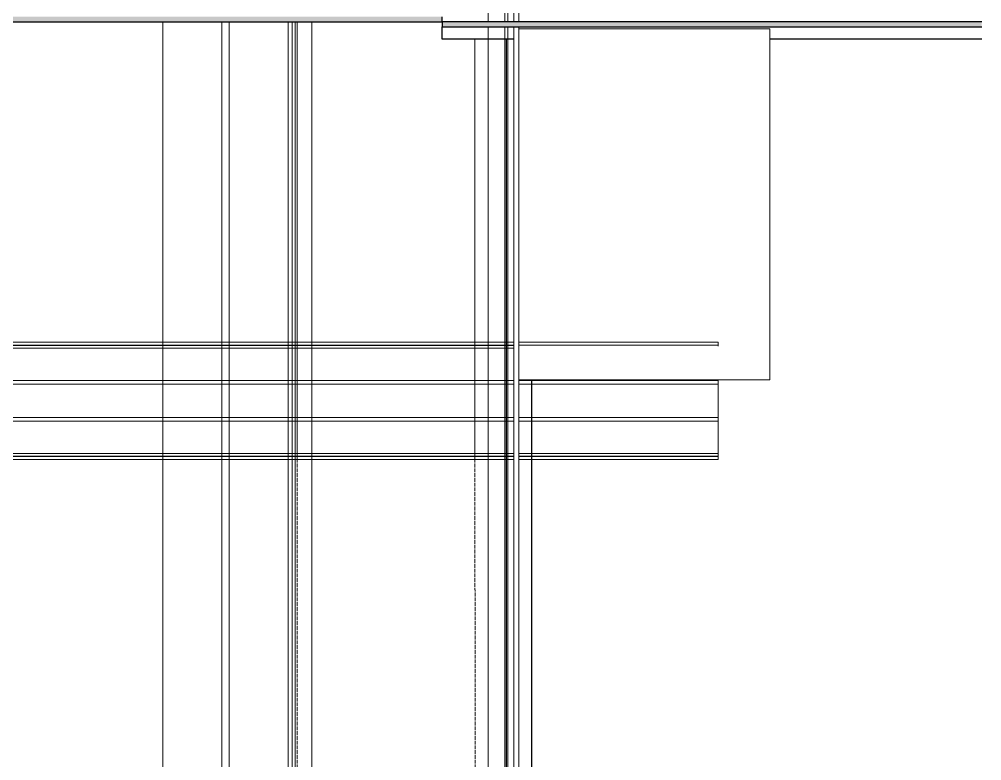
# Model space of a CAD drawing. Header units: centimetres. Extents: x -1906 to 5208, y -261 to 2955.
# Drawn here: x -161.1 to -65.2, y 2093.8 to 2167.7 of the extents above; entities that cross this region are included whole.
import ezdxf

# ---------------------------------------------------------------- set-up
doc = ezdxf.new("R2010")
doc.units = ezdxf.units.CM
doc.linetypes.add('_Overhead', pattern=[0.47625, 0.3175, -0.15875])
doc.linetypes.add('_Overhead_2_', pattern=[0.47625, 0.3175, -0.15875])
for name, color, linetype, lineweight in [('A-FLOR', 7, 'Continuous', 18), ('A-GENM', 7, 'Continuous', 18), ('A-WALL', 7, 'Continuous', 18), ('A-WALL-PATT', 7, 'Continuous', 50), ('S-BEAM', 7, 'Continuous', 18)]:
    doc.layers.add(name, color=color, linetype=linetype, lineweight=lineweight)

# ---------------------------------------------------------------- blocks, each defined once
blk = doc.blocks.new('Costanera Perfil Z - Parametrizado - h_22cm-V8-N01 - Planta trazado tuberias refrig exist_ - detalle 1')
at = {"layer": 'S-BEAM', "color": 254, "true_color": 0xcccccc}
for p, q in [((-5.84, -2767.547), (-5.84, -4403.333)), ((-5.545, -2767.547), (-5.545, -4403.333)), ((-5.502, -4403.333), (-5.502, -2767.547)), ((-5.258, -2767.547), (-5.258, -4403.333)), ((1.666, -2767.547), (1.666, -4403.333)), ((2.014, -2767.547), (2.014, -4403.333)), ((5.545, -2767.547), (5.545, -4403.333)), ((5.84, -2767.547), (5.84, -4403.333)), ((-2.014, -3580.449), (-2.014, -4368.346)), ((-1.666, -3580.449), (-1.666, -4368.346)), ((5.258, -3580.449), (5.258, -4368.346)), ((5.502, -3580.449), (5.502, -4368.346)), ((-2.014, -4368.346), (-2.014, -4380.846)), ((-1.666, -4368.346), (-1.666, -4380.846)), ((5.258, -4368.346), (5.258, -4380.846)), ((5.502, -4368.346), (5.502, -4380.846)), ((-2.014, -4380.846), (-2.014, -4403.333)), ((-1.666, -4380.846), (-1.666, -4403.333)), ((5.258, -4380.846), (5.258, -4403.333)), ((5.502, -4380.846), (5.502, -4403.333)), ((-5.84, -4403.833), (-5.84, -4423.69)), ((-5.545, -4403.833), (-5.545, -4423.69)), ((-5.502, -4423.69), (-5.502, -4403.833)), ((-5.258, -4403.833), (-5.258, -4423.69)), ((-2.014, -4403.833), (-2.014, -4423.69)), ((-1.666, -4403.833), (-1.666, -4423.69)), ((1.666, -4403.833), (1.666, -4423.69)), ((2.014, -4403.833), (2.014, -4423.69)), ((5.545, -4403.833), (5.545, -4423.69)), ((5.84, -4403.833), (5.84, -4423.69)), ((-5.502, -4423.69), (-5.84, -4423.69)), ((-5.84, -4423.69), (-5.545, -4423.69)), ((-5.502, -4423.69), (-5.258, -4423.69)), ((2.014, -4423.69), (-5.502, -4423.69)), ((-5.258, -4423.69), (1.666, -4423.69)), ((1.666, -4423.69), (-2.014, -4423.69)), ((-2.014, -4423.69), (-1.666, -4423.69)), ((-1.666, -4423.69), (1.666, -4423.69)), ((1.666, -4423.69), (-1.666, -4423.69)), ((-1.666, -4423.69), (1.666, -4423.69)), ((1.666, -4423.69), (2.014, -4423.69)), ((2.014, -4423.69), (1.666, -4423.69)), ((1.666, -4423.69), (2.014, -4423.69)), ((2.014, -4423.69), (2.083, -4423.69)), ((2.083, -4423.69), (2.014, -4423.69)), ((5.545, -4423.69), (5.433, -4423.69)), ((5.84, -4423.69), (5.545, -4423.69)), ((5.738, -4423.69), (5.84, -4423.69))]:
    blk.add_line(p, q, dxfattribs=at)
blk = doc.blocks.new('Costanera Perfil Z - Parametrizado - h_22cm-1724570-N01 - Planta trazado tuberias refrig exist_ - detalle 1')
at = {"layer": 'S-BEAM', "color": 254, "true_color": 0xcccccc}
for p, q in [((8.796, 946.822), (8.796, 935.834)), ((8.796, 946.822), (8.796, 935.834)), ((10.446, 946.822), (10.446, 935.834)), ((10.446, 946.822), (10.446, 935.834)), ((10.746, 935.834), (10.746, 946.822)), ((10.746, 946.822), (10.746, 935.834)), ((-10.746, 935.834), (-10.746, 903.883)), ((-10.746, 935.834), (-10.746, 903.883)), ((-10.446, 935.834), (-10.446, 903.883)), ((-10.446, 935.834), (-10.446, 903.883)), ((-8.796, 935.834), (-8.796, 903.883)), ((-8.796, 935.834), (-8.796, 903.883)), ((8.796, 935.334), (8.796, 903.883)), ((8.796, 935.334), (8.796, 903.883)), ((10.446, 935.334), (10.446, 903.883)), ((10.446, 935.334), (10.446, 903.883)), ((10.746, 903.883), (10.746, 935.334)), ((10.746, 935.334), (10.746, 903.883)), ((-10.746, 903.883), (-10.746, 900.056)), ((-10.746, 903.883), (-10.746, 900.056)), ((-10.446, 903.883), (-10.446, 900.056)), ((-10.446, 903.883), (-10.446, 900.056)), ((-8.796, 903.883), (-8.796, 900.056)), ((-8.796, 903.883), (-8.796, 900.056)), ((8.796, 903.883), (8.796, 900.056)), ((8.796, 903.883), (8.796, 900.056)), ((10.446, 903.883), (10.446, 900.056)), ((10.446, 903.883), (10.446, 900.056)), ((10.746, 900.056), (10.746, 903.883)), ((10.746, 903.883), (10.746, 900.056)), ((-10.746, 900.056), (-10.746, 899.709)), ((-10.746, 900.056), (-10.746, 899.709)), ((-10.746, 899.709), (-10.746, 896.376)), ((-10.746, 899.709), (-10.746, 896.376)), ((-10.446, 900.056), (-10.446, 899.709)), ((-10.446, 900.056), (-10.446, 899.709)), ((-10.446, 899.709), (-10.446, 896.376)), ((-10.446, 899.709), (-10.446, 896.376)), ((-8.796, 900.056), (-8.796, 899.709)), ((-8.796, 900.056), (-8.796, 899.709)), ((-8.796, 899.709), (-8.796, 896.376)), ((-8.796, 899.709), (-8.796, 896.376)), ((8.796, 900.056), (8.796, 899.709)), ((8.796, 900.056), (8.796, 899.709)), ((8.796, 899.709), (8.796, 896.376)), ((8.796, 899.709), (8.796, 896.376)), ((10.446, 900.056), (10.446, 899.709)), ((10.446, 900.056), (10.446, 899.709)), ((10.446, 899.709), (10.446, 896.376)), ((10.446, 899.709), (10.446, 896.376)), ((10.746, 899.709), (10.746, 900.056)), ((10.746, 900.056), (10.746, 899.709)), ((10.746, 896.376), (10.746, 899.709)), ((10.746, 899.709), (10.746, 896.376)), ((-10.746, 896.376), (-10.746, 896.029)), ((-10.746, 896.376), (-10.746, 896.029)), ((-10.746, 896.029), (-10.746, 892.202)), ((-10.746, 896.029), (-10.746, 892.202)), ((-10.446, 896.376), (-10.446, 896.029)), ((-10.446, 896.376), (-10.446, 896.029)), ((-10.446, 896.029), (-10.446, 892.202)), ((-10.446, 896.029), (-10.446, 892.202)), ((-8.796, 896.376), (-8.796, 896.029)), ((-8.796, 896.376), (-8.796, 896.029)), ((-8.796, 896.029), (-8.796, 892.202)), ((-8.796, 896.029), (-8.796, 892.202)), ((8.796, 896.376), (8.796, 896.029)), ((8.796, 896.376), (8.796, 896.029)), ((8.796, 896.029), (8.796, 892.202)), ((8.796, 896.029), (8.796, 892.202)), ((10.446, 896.376), (10.446, 896.029)), ((10.446, 896.376), (10.446, 896.029)), ((10.446, 896.029), (10.446, 892.202)), ((10.446, 896.029), (10.446, 892.202)), ((10.746, 896.029), (10.746, 896.376)), ((10.746, 896.376), (10.746, 896.029)), ((10.746, 892.202), (10.746, 896.029)), ((10.746, 896.029), (10.746, 892.202)), ((-10.746, 892.202), (-10.746, 798.598)), ((-10.746, 892.202), (-10.746, 798.598)), ((-10.446, 892.202), (-10.446, 798.598)), ((-10.446, 892.202), (-10.446, 798.598)), ((-8.796, 892.202), (-8.796, 798.598)), ((-8.796, 892.202), (-8.796, 798.598)), ((8.796, 892.202), (8.796, 798.598)), ((8.796, 892.202), (8.796, 798.598)), ((10.446, 892.202), (10.446, 798.598)), ((10.446, 892.202), (10.446, 798.598)), ((10.746, 798.598), (10.746, 892.202)), ((10.746, 892.202), (10.746, 798.598))]:
    blk.add_line(p, q, dxfattribs=at)
blk = doc.blocks.new('Costanera Perfil Z - Parametrizado - h_22cm-V9-N01 - Planta trazado tuberias refrig exist_ - detalle 1')
at = {"layer": 'S-BEAM', "color": 254, "true_color": 0xcccccc}
for p, q in [((8.796, 944.822), (8.796, 935.834)), ((8.796, 944.822), (8.796, 935.834)), ((10.446, 944.822), (10.446, 935.834)), ((10.446, 944.822), (10.446, 935.834)), ((10.746, 935.834), (10.746, 944.822)), ((10.746, 944.822), (10.746, 935.834)), ((-10.746, 935.834), (-10.746, 903.883)), ((-10.746, 935.834), (-10.746, 903.883)), ((-10.446, 935.834), (-10.446, 903.883)), ((-10.446, 935.834), (-10.446, 903.883)), ((-8.796, 935.834), (-8.796, 903.883)), ((-8.796, 935.834), (-8.796, 903.883)), ((8.796, 935.334), (8.796, 903.883)), ((8.796, 935.334), (8.796, 903.883)), ((10.446, 935.334), (10.446, 903.883)), ((10.446, 935.334), (10.446, 903.883)), ((10.746, 903.883), (10.746, 935.334)), ((10.746, 935.334), (10.746, 903.883)), ((-10.746, 903.883), (-10.746, 900.056)), ((-10.746, 903.883), (-10.746, 900.056)), ((-10.446, 903.883), (-10.446, 900.056)), ((-10.446, 903.883), (-10.446, 900.056)), ((-8.796, 903.883), (-8.796, 900.056)), ((-8.796, 903.883), (-8.796, 900.056)), ((8.796, 903.883), (8.796, 900.056)), ((8.796, 903.883), (8.796, 900.056)), ((10.446, 903.883), (10.446, 900.056)), ((10.446, 903.883), (10.446, 900.056)), ((10.746, 900.056), (10.746, 903.883)), ((10.746, 903.883), (10.746, 900.056)), ((-10.746, 900.056), (-10.746, 899.709)), ((-10.746, 900.056), (-10.746, 899.709)), ((-10.746, 899.709), (-10.746, 896.376)), ((-10.746, 899.709), (-10.746, 896.376)), ((-10.446, 900.056), (-10.446, 899.709)), ((-10.446, 900.056), (-10.446, 899.709)), ((-10.446, 899.709), (-10.446, 896.376)), ((-10.446, 899.709), (-10.446, 896.376)), ((-8.796, 900.056), (-8.796, 899.709)), ((-8.796, 900.056), (-8.796, 899.709)), ((-8.796, 899.709), (-8.796, 896.376)), ((-8.796, 899.709), (-8.796, 896.376)), ((8.796, 900.056), (8.796, 899.709)), ((8.796, 900.056), (8.796, 899.709)), ((8.796, 899.709), (8.796, 896.376)), ((8.796, 899.709), (8.796, 896.376)), ((10.446, 900.056), (10.446, 899.709)), ((10.446, 900.056), (10.446, 899.709)), ((10.446, 899.709), (10.446, 896.376)), ((10.446, 899.709), (10.446, 896.376)), ((10.746, 899.709), (10.746, 900.056)), ((10.746, 900.056), (10.746, 899.709)), ((10.746, 896.376), (10.746, 899.709)), ((10.746, 899.709), (10.746, 896.376)), ((-10.746, 896.376), (-10.746, 896.029)), ((-10.746, 896.376), (-10.746, 896.029)), ((-10.746, 896.029), (-10.746, 892.202)), ((-10.746, 896.029), (-10.746, 892.202)), ((-10.446, 896.376), (-10.446, 896.029)), ((-10.446, 896.376), (-10.446, 896.029)), ((-10.446, 896.029), (-10.446, 892.202)), ((-10.446, 896.029), (-10.446, 892.202)), ((-8.796, 896.376), (-8.796, 896.029)), ((-8.796, 896.376), (-8.796, 896.029)), ((-8.796, 896.029), (-8.796, 892.202)), ((-8.796, 896.029), (-8.796, 892.202)), ((8.796, 896.376), (8.796, 896.029)), ((8.796, 896.376), (8.796, 896.029)), ((8.796, 896.029), (8.796, 892.202)), ((8.796, 896.029), (8.796, 892.202)), ((10.446, 896.376), (10.446, 896.029)), ((10.446, 896.376), (10.446, 896.029)), ((10.446, 896.029), (10.446, 892.202)), ((10.446, 896.029), (10.446, 892.202)), ((10.746, 896.029), (10.746, 896.376)), ((10.746, 896.376), (10.746, 896.029)), ((10.746, 892.202), (10.746, 896.029)), ((10.746, 896.029), (10.746, 892.202)), ((-10.746, 892.202), (-10.746, 798.598)), ((-10.746, 892.202), (-10.746, 798.598)), ((-10.446, 892.202), (-10.446, 798.598)), ((-10.446, 892.202), (-10.446, 798.598)), ((-8.796, 892.202), (-8.796, 798.598)), ((-8.796, 892.202), (-8.796, 798.598)), ((8.796, 892.202), (8.796, 798.598)), ((8.796, 892.202), (8.796, 798.598)), ((10.446, 892.202), (10.446, 798.598)), ((10.446, 892.202), (10.446, 798.598)), ((10.746, 798.598), (10.746, 892.202)), ((10.746, 892.202), (10.746, 798.598))]:
    blk.add_line(p, q, dxfattribs=at)
blk = doc.blocks.new('Costanera Perfil Z - Parametrizado - h_22cm-V10-N01 - Planta trazado tuberias refrig exist_ - detalle 1')
at = {"layer": 'S-BEAM', "color": 254, "true_color": 0xcccccc}
for p, q in [((8.796, 943.322), (8.796, 935.834)), ((8.796, 943.322), (8.796, 935.834)), ((10.446, 943.322), (10.446, 935.834)), ((10.446, 943.322), (10.446, 935.834)), ((10.746, 935.834), (10.746, 943.322)), ((10.746, 943.322), (10.746, 935.834)), ((-10.746, 935.834), (-10.746, 903.883)), ((-10.746, 935.834), (-10.746, 903.883)), ((-10.446, 935.834), (-10.446, 903.883)), ((-10.446, 935.834), (-10.446, 903.883)), ((-8.796, 935.834), (-8.796, 903.883)), ((-8.796, 935.834), (-8.796, 903.883)), ((8.796, 935.334), (8.796, 903.883)), ((8.796, 935.334), (8.796, 903.883)), ((10.446, 935.334), (10.446, 903.883)), ((10.446, 935.334), (10.446, 903.883)), ((10.746, 903.883), (10.746, 935.334)), ((10.746, 935.334), (10.746, 903.883)), ((-10.746, 903.883), (-10.746, 900.056)), ((-10.746, 903.883), (-10.746, 900.056)), ((-10.446, 903.883), (-10.446, 900.056)), ((-10.446, 903.883), (-10.446, 900.056)), ((-8.796, 903.883), (-8.796, 900.056)), ((-8.796, 903.883), (-8.796, 900.056)), ((8.796, 903.883), (8.796, 900.056)), ((8.796, 903.883), (8.796, 900.056)), ((10.446, 903.883), (10.446, 900.056)), ((10.446, 903.883), (10.446, 900.056)), ((10.746, 900.056), (10.746, 903.883)), ((10.746, 903.883), (10.746, 900.056)), ((-10.746, 900.056), (-10.746, 899.709)), ((-10.746, 900.056), (-10.746, 899.709)), ((-10.746, 899.709), (-10.746, 896.376)), ((-10.746, 899.709), (-10.746, 896.376)), ((-10.446, 900.056), (-10.446, 899.709)), ((-10.446, 900.056), (-10.446, 899.709)), ((-10.446, 899.709), (-10.446, 896.376)), ((-10.446, 899.709), (-10.446, 896.376)), ((-8.796, 900.056), (-8.796, 899.709)), ((-8.796, 900.056), (-8.796, 899.709)), ((-8.796, 899.709), (-8.796, 896.376)), ((-8.796, 899.709), (-8.796, 896.376)), ((8.796, 900.056), (8.796, 899.709)), ((8.796, 900.056), (8.796, 899.709)), ((8.796, 899.709), (8.796, 896.376)), ((8.796, 899.709), (8.796, 896.376)), ((10.446, 900.056), (10.446, 899.709)), ((10.446, 900.056), (10.446, 899.709)), ((10.446, 899.709), (10.446, 896.376)), ((10.446, 899.709), (10.446, 896.376)), ((10.746, 899.709), (10.746, 900.056)), ((10.746, 900.056), (10.746, 899.709)), ((10.746, 896.376), (10.746, 899.709)), ((10.746, 899.709), (10.746, 896.376)), ((-10.746, 896.376), (-10.746, 896.029)), ((-10.746, 896.376), (-10.746, 896.029)), ((-10.746, 896.029), (-10.746, 892.202)), ((-10.746, 896.029), (-10.746, 892.202)), ((-10.446, 896.376), (-10.446, 896.029)), ((-10.446, 896.376), (-10.446, 896.029)), ((-10.446, 896.029), (-10.446, 892.202)), ((-10.446, 896.029), (-10.446, 892.202)), ((-8.796, 896.376), (-8.796, 896.029)), ((-8.796, 896.376), (-8.796, 896.029)), ((-8.796, 896.029), (-8.796, 892.202)), ((-8.796, 896.029), (-8.796, 892.202)), ((8.796, 896.376), (8.796, 896.029)), ((8.796, 896.376), (8.796, 896.029)), ((8.796, 896.029), (8.796, 892.202)), ((8.796, 896.029), (8.796, 892.202)), ((10.446, 896.376), (10.446, 896.029)), ((10.446, 896.376), (10.446, 896.029)), ((10.446, 896.029), (10.446, 892.202)), ((10.446, 896.029), (10.446, 892.202)), ((10.746, 896.029), (10.746, 896.376)), ((10.746, 896.376), (10.746, 896.029)), ((10.746, 892.202), (10.746, 896.029)), ((10.746, 896.029), (10.746, 892.202)), ((-10.746, 892.202), (-10.746, 798.598)), ((-10.746, 892.202), (-10.746, 798.598)), ((-10.446, 892.202), (-10.446, 798.598)), ((-10.446, 892.202), (-10.446, 798.598)), ((-8.796, 892.202), (-8.796, 798.598)), ((-8.796, 892.202), (-8.796, 798.598)), ((8.796, 892.202), (8.796, 798.598)), ((8.796, 892.202), (8.796, 798.598)), ((10.446, 892.202), (10.446, 798.598)), ((10.446, 892.202), (10.446, 798.598)), ((10.746, 798.598), (10.746, 892.202)), ((10.746, 892.202), (10.746, 798.598))]:
    blk.add_line(p, q, dxfattribs=at)
blk = doc.blocks.new('Costanera Perfil Z - Parametrizado - h_22cm-V11-N01 - Planta trazado tuberias refrig exist_ - detalle 1')
at = {"layer": 'S-BEAM', "color": 254, "true_color": 0xcccccc}
for p, q in [((-10.746, 935.834), (-10.746, 903.883)), ((-10.746, 935.834), (-10.746, 903.883)), ((-10.446, 935.834), (-10.446, 903.883)), ((-10.446, 935.834), (-10.446, 903.883)), ((-8.796, 935.834), (-8.796, 903.883)), ((-8.796, 935.834), (-8.796, 903.883)), ((8.796, 934.084), (8.796, 903.883)), ((8.796, 934.084), (8.796, 903.883)), ((10.446, 934.084), (10.446, 903.883)), ((10.446, 934.084), (10.446, 903.883)), ((10.746, 903.883), (10.746, 934.084)), ((10.746, 934.084), (10.746, 903.883)), ((-10.746, 903.883), (-10.746, 900.056)), ((-10.746, 903.883), (-10.746, 900.056)), ((-10.446, 903.883), (-10.446, 900.056)), ((-10.446, 903.883), (-10.446, 900.056)), ((-8.796, 903.883), (-8.796, 900.056)), ((-8.796, 903.883), (-8.796, 900.056)), ((8.796, 903.883), (8.796, 900.056)), ((8.796, 903.883), (8.796, 900.056)), ((10.446, 903.883), (10.446, 900.056)), ((10.446, 903.883), (10.446, 900.056)), ((10.746, 900.056), (10.746, 903.883)), ((10.746, 903.883), (10.746, 900.056)), ((-10.746, 900.056), (-10.746, 899.709)), ((-10.746, 900.056), (-10.746, 899.709)), ((-10.746, 899.709), (-10.746, 896.376)), ((-10.746, 899.709), (-10.746, 896.376)), ((-10.446, 900.056), (-10.446, 899.709)), ((-10.446, 900.056), (-10.446, 899.709)), ((-10.446, 899.709), (-10.446, 896.376)), ((-10.446, 899.709), (-10.446, 896.376)), ((-8.796, 900.056), (-8.796, 899.709)), ((-8.796, 900.056), (-8.796, 899.709)), ((-8.796, 899.709), (-8.796, 896.376)), ((-8.796, 899.709), (-8.796, 896.376)), ((8.796, 900.056), (8.796, 899.709)), ((8.796, 900.056), (8.796, 899.709)), ((8.796, 899.709), (8.796, 896.376)), ((8.796, 899.709), (8.796, 896.376)), ((10.446, 900.056), (10.446, 899.709)), ((10.446, 900.056), (10.446, 899.709)), ((10.446, 899.709), (10.446, 896.376)), ((10.446, 899.709), (10.446, 896.376)), ((10.746, 899.709), (10.746, 900.056)), ((10.746, 900.056), (10.746, 899.709)), ((10.746, 896.376), (10.746, 899.709)), ((10.746, 899.709), (10.746, 896.376)), ((-10.746, 896.376), (-10.746, 896.029)), ((-10.746, 896.376), (-10.746, 896.029)), ((-10.746, 896.029), (-10.746, 892.202)), ((-10.746, 896.029), (-10.746, 892.202)), ((-10.446, 896.376), (-10.446, 896.029)), ((-10.446, 896.376), (-10.446, 896.029)), ((-10.446, 896.029), (-10.446, 892.202)), ((-10.446, 896.029), (-10.446, 892.202)), ((-8.796, 896.376), (-8.796, 896.029)), ((-8.796, 896.376), (-8.796, 896.029)), ((-8.796, 896.029), (-8.796, 892.202)), ((-8.796, 896.029), (-8.796, 892.202)), ((8.796, 896.376), (8.796, 896.029)), ((8.796, 896.376), (8.796, 896.029)), ((8.796, 896.029), (8.796, 892.202)), ((8.796, 896.029), (8.796, 892.202)), ((10.446, 896.376), (10.446, 896.029)), ((10.446, 896.376), (10.446, 896.029)), ((10.446, 896.029), (10.446, 892.202)), ((10.446, 896.029), (10.446, 892.202)), ((10.746, 896.029), (10.746, 896.376)), ((10.746, 896.376), (10.746, 896.029)), ((10.746, 892.202), (10.746, 896.029)), ((10.746, 896.029), (10.746, 892.202)), ((-10.746, 892.202), (-10.746, 798.598)), ((-10.746, 892.202), (-10.746, 798.598)), ((-10.446, 892.202), (-10.446, 798.598)), ((-10.446, 892.202), (-10.446, 798.598)), ((-8.796, 892.202), (-8.796, 798.598)), ((-8.796, 892.202), (-8.796, 798.598)), ((8.796, 892.202), (8.796, 798.598)), ((8.796, 892.202), (8.796, 798.598)), ((10.446, 892.202), (10.446, 798.598)), ((10.446, 892.202), (10.446, 798.598)), ((10.746, 798.598), (10.746, 892.202)), ((10.746, 892.202), (10.746, 798.598))]:
    blk.add_line(p, q, dxfattribs=at)
blk = doc.blocks.new('Costanera Perfil Z - Parametrizado - h_22cm-V12-N01 - Planta trazado tuberias refrig exist_ - detalle 1')
at = {"layer": 'S-BEAM', "color": 254, "true_color": 0xcccccc}
for p, q in [((-10.746, 935.834), (-10.746, 903.883)), ((-10.746, 935.834), (-10.746, 903.883)), ((-10.446, 935.834), (-10.446, 903.883)), ((-10.446, 935.834), (-10.446, 903.883)), ((-8.796, 935.834), (-8.796, 903.883)), ((-8.796, 935.834), (-8.796, 903.883)), ((8.796, 934.084), (8.796, 903.883)), ((8.796, 934.084), (8.796, 903.883)), ((10.446, 934.084), (10.446, 903.883)), ((10.446, 934.084), (10.446, 903.883)), ((10.746, 903.883), (10.746, 934.084)), ((10.746, 934.084), (10.746, 903.883)), ((-10.746, 903.883), (-10.746, 900.056)), ((-10.746, 903.883), (-10.746, 900.056)), ((-10.446, 903.883), (-10.446, 900.056)), ((-10.446, 903.883), (-10.446, 900.056)), ((-8.796, 903.883), (-8.796, 900.056)), ((-8.796, 903.883), (-8.796, 900.056)), ((8.796, 903.883), (8.796, 900.056)), ((8.796, 903.883), (8.796, 900.056)), ((10.446, 903.883), (10.446, 900.056)), ((10.446, 903.883), (10.446, 900.056)), ((10.746, 900.056), (10.746, 903.883)), ((10.746, 903.883), (10.746, 900.056)), ((-10.746, 900.056), (-10.746, 899.709)), ((-10.746, 900.056), (-10.746, 899.709)), ((-10.746, 899.709), (-10.746, 896.376)), ((-10.746, 899.709), (-10.746, 896.376)), ((-10.446, 900.056), (-10.446, 899.709)), ((-10.446, 900.056), (-10.446, 899.709)), ((-10.446, 899.709), (-10.446, 896.376)), ((-10.446, 899.709), (-10.446, 896.376)), ((-8.796, 900.056), (-8.796, 899.709)), ((-8.796, 900.056), (-8.796, 899.709)), ((-8.796, 899.709), (-8.796, 896.376)), ((-8.796, 899.709), (-8.796, 896.376)), ((8.796, 900.056), (8.796, 899.709)), ((8.796, 900.056), (8.796, 899.709)), ((8.796, 899.709), (8.796, 896.376)), ((8.796, 899.709), (8.796, 896.376)), ((10.446, 900.056), (10.446, 899.709)), ((10.446, 900.056), (10.446, 899.709)), ((10.446, 899.709), (10.446, 896.376)), ((10.446, 899.709), (10.446, 896.376)), ((10.746, 899.709), (10.746, 900.056)), ((10.746, 900.056), (10.746, 899.709)), ((10.746, 896.376), (10.746, 899.709)), ((10.746, 899.709), (10.746, 896.376)), ((-10.746, 896.376), (-10.746, 896.029)), ((-10.746, 896.376), (-10.746, 896.029)), ((-10.746, 896.029), (-10.746, 892.202)), ((-10.746, 896.029), (-10.746, 892.202)), ((-10.446, 896.376), (-10.446, 896.029)), ((-10.446, 896.376), (-10.446, 896.029)), ((-10.446, 896.029), (-10.446, 892.202)), ((-10.446, 896.029), (-10.446, 892.202)), ((-8.796, 896.376), (-8.796, 896.029)), ((-8.796, 896.376), (-8.796, 896.029)), ((-8.796, 896.029), (-8.796, 892.202)), ((-8.796, 896.029), (-8.796, 892.202)), ((8.796, 896.376), (8.796, 896.029)), ((8.796, 896.376), (8.796, 896.029)), ((8.796, 896.029), (8.796, 892.202)), ((8.796, 896.029), (8.796, 892.202)), ((10.446, 896.376), (10.446, 896.029)), ((10.446, 896.376), (10.446, 896.029)), ((10.446, 896.029), (10.446, 892.202)), ((10.446, 896.029), (10.446, 892.202)), ((10.746, 896.029), (10.746, 896.376)), ((10.746, 896.376), (10.746, 896.029)), ((10.746, 892.202), (10.746, 896.029)), ((10.746, 896.029), (10.746, 892.202)), ((-10.746, 892.202), (-10.746, 798.598)), ((-10.746, 892.202), (-10.746, 798.598)), ((-10.446, 892.202), (-10.446, 798.598)), ((-10.446, 892.202), (-10.446, 798.598)), ((-8.796, 892.202), (-8.796, 798.598)), ((-8.796, 892.202), (-8.796, 798.598)), ((8.796, 892.202), (8.796, 798.598)), ((8.796, 892.202), (8.796, 798.598)), ((10.446, 892.202), (10.446, 798.598)), ((10.446, 892.202), (10.446, 798.598)), ((10.746, 798.598), (10.746, 892.202)), ((10.746, 892.202), (10.746, 798.598))]:
    blk.add_line(p, q, dxfattribs=at)
blk = doc.blocks.new('Costanera Perfil Z - Parametrizado - h_22cm-V13-N01 - Planta trazado tuberias refrig exist_ - detalle 1')
at = {"layer": 'S-BEAM', "color": 254, "true_color": 0xcccccc}
for p, q in [((-10.746, 935.834), (-10.746, 903.883)), ((-10.746, 935.834), (-10.746, 903.883)), ((-10.446, 935.834), (-10.446, 903.883)), ((-10.446, 935.834), (-10.446, 903.883)), ((-8.796, 935.834), (-8.796, 903.883)), ((-8.796, 935.834), (-8.796, 903.883)), ((8.796, 934.084), (8.796, 903.883)), ((8.796, 934.084), (8.796, 903.883)), ((10.446, 934.084), (10.446, 903.883)), ((10.446, 934.084), (10.446, 903.883)), ((10.746, 903.883), (10.746, 934.084)), ((-10.746, 903.883), (-10.746, 900.056)), ((-10.746, 903.883), (-10.746, 900.056)), ((-10.446, 903.883), (-10.446, 900.056)), ((-10.446, 903.883), (-10.446, 900.056)), ((-8.796, 903.883), (-8.796, 900.056)), ((-8.796, 903.883), (-8.796, 900.056)), ((8.796, 903.883), (8.796, 900.056)), ((8.796, 903.883), (8.796, 900.056)), ((10.446, 903.883), (10.446, 900.056)), ((10.446, 903.883), (10.446, 900.056)), ((10.746, 900.056), (10.746, 903.883)), ((-10.746, 900.056), (-10.746, 899.709)), ((-10.746, 900.056), (-10.746, 899.709)), ((-10.746, 899.709), (-10.746, 896.376)), ((-10.746, 899.709), (-10.746, 896.376)), ((-10.446, 900.056), (-10.446, 899.709)), ((-10.446, 900.056), (-10.446, 899.709)), ((-10.446, 899.709), (-10.446, 896.376)), ((-10.446, 899.709), (-10.446, 896.376)), ((-8.796, 900.056), (-8.796, 899.709)), ((-8.796, 900.056), (-8.796, 899.709)), ((-8.796, 899.709), (-8.796, 896.376)), ((-8.796, 899.709), (-8.796, 896.376)), ((8.796, 900.056), (8.796, 899.709)), ((8.796, 900.056), (8.796, 899.709)), ((8.796, 899.709), (8.796, 896.376)), ((8.796, 899.709), (8.796, 896.376)), ((10.446, 900.056), (10.446, 899.709)), ((10.446, 900.056), (10.446, 899.709)), ((10.446, 899.709), (10.446, 896.376)), ((10.446, 899.709), (10.446, 896.376)), ((10.746, 899.709), (10.746, 900.056)), ((10.746, 896.376), (10.746, 899.709)), ((-10.746, 896.376), (-10.746, 896.029)), ((-10.746, 896.376), (-10.746, 896.029)), ((-10.746, 896.029), (-10.746, 892.202)), ((-10.746, 896.029), (-10.746, 892.202)), ((-10.446, 896.376), (-10.446, 896.029)), ((-10.446, 896.376), (-10.446, 896.029)), ((-10.446, 896.029), (-10.446, 892.202)), ((-10.446, 896.029), (-10.446, 892.202)), ((-8.796, 896.376), (-8.796, 896.029)), ((-8.796, 896.376), (-8.796, 896.029)), ((-8.796, 896.029), (-8.796, 892.202)), ((-8.796, 896.029), (-8.796, 892.202)), ((8.796, 896.376), (8.796, 896.029)), ((8.796, 896.376), (8.796, 896.029)), ((8.796, 896.029), (8.796, 892.202)), ((8.796, 896.029), (8.796, 892.202)), ((10.446, 896.376), (10.446, 896.029)), ((10.446, 896.376), (10.446, 896.029)), ((10.446, 896.029), (10.446, 892.202)), ((10.446, 896.029), (10.446, 892.202)), ((10.746, 896.029), (10.746, 896.376)), ((10.746, 892.202), (10.746, 896.029)), ((-10.746, 892.202), (-10.746, 798.598)), ((-10.746, 892.202), (-10.746, 798.598)), ((-10.446, 892.202), (-10.446, 798.598)), ((-10.446, 892.202), (-10.446, 798.598)), ((-8.796, 892.202), (-8.796, 798.598)), ((-8.796, 892.202), (-8.796, 798.598)), ((8.796, 892.202), (8.796, 798.598)), ((8.796, 892.202), (8.796, 798.598)), ((10.446, 892.202), (10.446, 798.598)), ((10.446, 892.202), (10.446, 798.598)), ((10.746, 798.598), (10.746, 892.202))]:
    blk.add_line(p, q, dxfattribs=at)
blk = doc.blocks.new('PQ_RVR_EST-01_ZZ_ZZ_MO_T_A_rvt-1-N01 - Planta trazado tuberias refrig exist_ - detalle 1')
at = {"layer": 'A-FLOR', "color": 254, "linetype": '_Overhead', "true_color": 0xd4d4d4}
for p, q in [((-115.68, 2165.712), (-115.674, 2135.511)), ((-115.674, 2135.511), (-115.68, 2165.712)), ((-115.674, 2135.511), (-115.673, 2131.684)), ((-115.673, 2131.684), (-115.674, 2135.511)), ((-115.673, 2131.684), (-115.673, 2131.337)), ((-115.673, 2131.337), (-115.673, 2131.684)), ((-115.673, 2131.337), (-115.672, 2128.004)), ((-115.672, 2128.004), (-115.673, 2131.337)), ((-115.672, 2128.004), (-115.672, 2127.657)), ((-115.672, 2127.657), (-115.672, 2128.004)), ((-115.672, 2127.657), (-115.671, 2123.83)), ((-115.671, 2123.83), (-115.672, 2127.657)), ((-115.671, 2123.83), (-115.65, 2030.226)), ((-115.65, 2030.226), (-115.671, 2123.83))]:
    blk.add_line(p, q, dxfattribs=at)
at = {"layer": 'S-BEAM', "color": 254, "true_color": 0xcccccc}
for p, q in [((-146.78, 2167.462), (-146.78, 2135.511)), ((-146.78, 2167.462), (-146.78, 2135.511)), ((-146.78, 2167.462), (-146.78, 2135.511)), ((-146.78, 2167.462), (-146.78, 2135.511)), ((-140.885, 2167.462), (-140.885, 2135.511)), ((-140.885, 2167.462), (-140.885, 2135.511)), ((-140.175, 2135.511), (-140.175, 2167.462)), ((-140.175, 2167.462), (-140.175, 2135.511)), ((-134.28, 2167.462), (-134.28, 2135.511)), ((-134.28, 2135.511), (-134.28, 2167.462)), ((-134.28, 2167.462), (-134.28, 2135.511)), ((-134.28, 2167.462), (-134.28, 2135.511)), ((-146.78, 2135.511), (-146.78, 2135.215)), ((-146.78, 2135.511), (-146.78, 2135.105)), ((-146.78, 2135.511), (-146.78, 2131.684)), ((-146.78, 2135.511), (-146.78, 2131.684)), ((-146.78, 2135.215), (-146.78, 2131.684)), ((-146.78, 2135.105), (-146.78, 2131.684)), ((-140.885, 2135.511), (-140.885, 2131.684)), ((-140.885, 2135.511), (-140.885, 2135.105)), ((-140.885, 2135.105), (-140.885, 2131.684)), ((-140.175, 2135.105), (-140.175, 2135.511)), ((-140.175, 2135.511), (-140.175, 2131.684)), ((-140.175, 2131.684), (-140.175, 2135.105)), ((-134.28, 2135.511), (-134.28, 2135.215)), ((-134.28, 2135.105), (-134.28, 2135.511)), ((-134.28, 2135.511), (-134.28, 2131.684)), ((-134.28, 2135.511), (-134.28, 2131.684)), ((-134.28, 2135.215), (-134.28, 2131.684)), ((-134.28, 2131.684), (-134.28, 2135.105)), ((-146.78, 2131.684), (-146.78, 2131.337)), ((-146.78, 2131.684), (-146.78, 2131.337)), ((-146.78, 2131.684), (-146.78, 2131.337)), ((-146.78, 2131.684), (-146.78, 2131.337)), ((-146.78, 2131.337), (-146.78, 2127.917)), ((-146.78, 2131.337), (-146.78, 2127.816)), ((-146.78, 2131.337), (-146.78, 2128.004)), ((-146.78, 2131.337), (-146.78, 2128.004)), ((-140.885, 2131.684), (-140.885, 2131.337)), ((-140.885, 2131.684), (-140.885, 2131.337)), ((-140.885, 2131.337), (-140.885, 2128.004)), ((-140.885, 2131.337), (-140.885, 2127.816)), ((-140.175, 2131.337), (-140.175, 2131.684)), ((-140.175, 2131.684), (-140.175, 2131.337)), ((-140.175, 2127.816), (-140.175, 2131.337)), ((-140.175, 2131.337), (-140.175, 2128.004)), ((-134.28, 2131.684), (-134.28, 2127.917)), ((-134.28, 2131.337), (-134.28, 2131.684)), ((-134.28, 2131.684), (-134.28, 2131.337)), ((-134.28, 2131.684), (-134.28, 2131.337)), ((-134.28, 2127.816), (-134.28, 2131.337)), ((-134.28, 2131.337), (-134.28, 2128.004)), ((-134.28, 2131.337), (-134.28, 2128.004)), ((-146.78, 2128.004), (-146.78, 2127.657)), ((-146.78, 2128.004), (-146.78, 2127.657)), ((-146.78, 2127.917), (-146.78, 2123.83)), ((-146.78, 2127.816), (-146.78, 2123.83)), ((-146.78, 2127.657), (-146.78, 2123.83)), ((-146.78, 2127.657), (-146.78, 2123.83)), ((-140.885, 2128.004), (-140.885, 2127.657)), ((-140.885, 2127.816), (-140.885, 2123.83)), ((-140.885, 2127.657), (-140.885, 2123.83)), ((-140.175, 2128.004), (-140.175, 2127.657)), ((-140.175, 2123.83), (-140.175, 2127.816)), ((-140.175, 2127.657), (-140.175, 2123.83)), ((-134.28, 2128.004), (-134.28, 2127.657)), ((-134.28, 2128.004), (-134.28, 2127.657)), ((-134.28, 2127.917), (-134.28, 2123.83)), ((-134.28, 2123.83), (-134.28, 2127.816)), ((-134.28, 2127.657), (-134.28, 2123.83)), ((-134.28, 2127.657), (-134.28, 2123.83)), ((-146.78, 2123.83), (-146.78, 2026.4)), ((-146.78, 2123.83), (-146.78, 2030.226)), ((-146.78, 2123.83), (-146.78, 2030.226)), ((-146.78, 2123.83), (-146.78, 2030.226)), ((-140.885, 2123.83), (-140.885, 2030.226)), ((-140.885, 2123.83), (-140.885, 2030.226)), ((-140.175, 2030.226), (-140.175, 2123.83)), ((-140.175, 2123.83), (-140.175, 2030.226)), ((-134.28, 2123.83), (-134.28, 2026.4)), ((-134.28, 2030.226), (-134.28, 2123.83)), ((-134.28, 2123.83), (-134.28, 2030.226)), ((-134.28, 2123.83), (-134.28, 2030.226))]:
    blk.add_line(p, q, dxfattribs=at)
at = {"layer": 'S-BEAM', "color": 254, "linetype": '_Overhead', "lineweight": 18, "true_color": 0xd4d4d4}
for name in ['Costanera Perfil Z - Parametrizado - h_22cm-1724570-N01 - Planta trazado tuberias refrig exist_ - detalle 1', 'Costanera Perfil Z - Parametrizado - h_22cm-V9-N01 - Planta trazado tuberias refrig exist_ - detalle 1', 'Costanera Perfil Z - Parametrizado - h_22cm-V10-N01 - Planta trazado tuberias refrig exist_ - detalle 1', 'Costanera Perfil Z - Parametrizado - h_22cm-V11-N01 - Planta trazado tuberias refrig exist_ - detalle 1', 'Costanera Perfil Z - Parametrizado - h_22cm-V12-N01 - Planta trazado tuberias refrig exist_ - detalle 1', 'Costanera Perfil Z - Parametrizado - h_22cm-V13-N01 - Planta trazado tuberias refrig exist_ - detalle 1']:
    blk.add_blockref(name, (-123.139, 1231.628), dxfattribs=at)
at = {"layer": 'S-BEAM', "color": 254, "linetype": '_Overhead', "lineweight": 18, "true_color": 0xd4d4d4, "rotation": 89.99999999999964}
blk.add_blockref('Costanera Perfil Z - Parametrizado - h_22cm-V8-N01 - Planta trazado tuberias refrig exist_ - detalle 1', (-4515.126, 2129.671), dxfattribs=at)
blk = doc.blocks.new('RVR-PQ-Canal ALL-Basado en cara - 100 x 150-1843616-N01 - Planta trazado tuberias refrig exist_ - detalle 1')
at = {"layer": 'A-GENM', "color": 254, "true_color": 0xd4d4d4}
for p, q in [((-111.293, 2166.753), (-86.293, 2166.753)), ((-86.293, 2131.753), (-86.293, 2166.753)), ((-86.293, 2131.753), (-111.293, 2131.753))]:
    blk.add_line(p, q, dxfattribs=at)
blk = doc.blocks.new('PQ_RVR_ARQ-01_ZZ_ZZ_MO_T_A_rvt-1-N01 - Planta trazado tuberias refrig exist_ - detalle 1')
at = {"layer": 'A-WALL-PATT', "lineweight": 18, "true_color": 0xdddddd}
h = blk.add_hatch(color=254, dxfattribs=at)
h.paths.add_polyline_path([(-118.929, 2167.462), (-118.929, 2167.962), (-484.652, 2167.962), (-484.652, 2167.462), (-170.319, 2167.462)])
h.paths.add_polyline_path([(-808.252, 2167.462), (-808.252, 2167.962), (-1098.849, 2167.962), (-1098.849, 2167.462), (-853.799, 2167.462)])
h.paths.add_polyline_path([(-1101.389, 2167.462), (-1101.389, 2167.962), (-1126.309, 2167.962), (-1126.309, 2167.462), (-1116.675, 2167.462)])
h.paths.add_polyline_path([(-1128.849, 2167.462), (-1128.849, 2167.962), (-1308.741, 2167.962), (-1308.741, 2167.462)])
h.paths.add_polyline_path([(-1458.741, 2167.462), (-1458.741, 2167.962), (-1476.017, 2167.962), (-1476.017, 2167.462)])
h.paths.add_polyline_path([(-1556.017, 2167.462), (-1556.017, 2167.962), (-1679.32, 2167.962), (-1679.32, 2167.462), (-1589.853, 2167.462)])
h.paths.add_polyline_path([(-1729.32, 2167.462), (-1729.32, 2167.962), (-1747.579, 2167.962), (-1747.579, 2167.462)])
h.paths.add_polyline_path([(-1726.78, 2167.462), (-1720.82, 2167.462), (-1720.82, 2167.962), (-1726.78, 2167.962)])
h.paths.add_polyline_path([(-1718.28, 2167.462), (-1693.36, 2167.462), (-1693.36, 2167.962), (-1718.28, 2167.962)])
h.paths.add_polyline_path([(-1690.82, 2167.462), (-1681.86, 2167.462), (-1681.86, 2167.962), (-1690.82, 2167.962), (-1690.82, 2167.603)])
blk.add_hatch(color=254, dxfattribs=at).paths.add_polyline_path([(-65.169, 2166.962), (-65.169, 2167.462), (-118.929, 2167.462), (-118.929, 2166.962), (-117.744, 2166.962)])
at = {"layer": 'A-FLOR', "color": 254, "linetype": '_Overhead_2_', "true_color": 0xd4d4d4}
for p, q in [((-133.394, 2167.462), (-133.394, 2135.511)), ((-133.394, 2135.511), (-133.394, 2167.462)), ((-133.394, 2135.511), (-133.394, 2131.684)), ((-133.394, 2131.684), (-133.394, 2135.511)), ((-133.394, 2131.684), (-133.394, 2131.337)), ((-133.394, 2131.337), (-133.394, 2131.684)), ((-133.394, 2131.337), (-133.394, 2128.004)), ((-133.394, 2128.004), (-133.394, 2131.337)), ((-133.394, 2128.004), (-133.394, 2127.657)), ((-133.394, 2127.657), (-133.394, 2128.004)), ((-133.394, 2127.657), (-133.394, 2123.83)), ((-133.394, 2123.83), (-133.394, 2127.657)), ((-133.394, 2123.83), (-133.394, 2030.226)), ((-133.394, 2030.226), (-133.394, 2123.83))]:
    blk.add_line(p, q, dxfattribs=at)
at = {"layer": 'A-WALL', "color": 253, "true_color": 0xaaaaaa}
for p, q in [((-111.793, 2167.462), (-111.793, 2182.062)), ((-111.293, 2182.062), (-111.293, 2167.462)), ((-111.793, 2132.668), (-111.793, 2166.962)), ((-111.293, 2166.962), (-111.293, 2132.668)), ((-111.793, 1862.306), (-111.793, 2132.668)), ((-111.293, 2132.668), (-111.293, 1862.306))]:
    blk.add_line(p, q, dxfattribs=at)
at = {"layer": 'A-WALL', "color": 253, "lineweight": 25, "true_color": 0xaaaaaa}
for p, q in [((-118.929, 2167.462), (-118.929, 2167.962)), ((-1747.579, 2167.462), (-118.929, 2167.462)), ((-65.169, 2167.462), (-118.929, 2167.462)), ((-118.929, 2167.462), (-118.929, 2166.962)), ((-118.929, 2166.962), (-65.169, 2166.962)), ((-118.929, 2165.712), (-118.929, 2166.962)), ((-114.343, 2165.712), (-118.929, 2165.712)), ((-112.693, 2165.712), (-114.343, 2165.712)), ((-112.393, 2165.712), (-112.693, 2165.712)), ((-112.543, 2135.511), (-112.543, 2165.712)), ((-111.793, 2165.712), (-112.393, 2165.712)), ((-65.169, 2165.712), (-86.293, 2165.712)), ((-112.543, 2131.684), (-112.543, 2135.511)), ((-112.543, 2131.337), (-112.543, 2131.684)), ((-112.543, 2128.004), (-112.543, 2131.337)), ((-110.043, 2131.753), (-110.043, 2131.684)), ((-110.043, 2131.684), (-110.043, 2131.337)), ((-110.043, 2131.337), (-110.043, 2128.004)), ((-112.543, 2127.657), (-112.543, 2128.004)), ((-112.543, 2123.83), (-112.543, 2127.657)), ((-110.043, 2128.004), (-110.043, 2127.657)), ((-110.043, 2127.657), (-110.043, 2123.83)), ((-112.543, 2030.226), (-112.543, 2123.83)), ((-110.043, 2123.83), (-110.043, 2030.226))]:
    blk.add_line(p, q, dxfattribs=at)
at = {"layer": 'A-GENM', "color": 254, "lineweight": 18, "true_color": 0xd4d4d4}
blk.add_blockref('RVR-PQ-Canal ALL-Basado en cara - 100 x 150-1843616-N01 - Planta trazado tuberias refrig exist_ - detalle 1', (0, 0), dxfattribs=at)

msp = doc.modelspace()

# ---------------------------------------------------------------- block references
at = {"lineweight": 5}
for name in ['PQ_RVR_ARQ-01_ZZ_ZZ_MO_T_A_rvt-1-N01 - Planta trazado tuberias refrig exist_ - detalle 1', 'PQ_RVR_EST-01_ZZ_ZZ_MO_T_A_rvt-1-N01 - Planta trazado tuberias refrig exist_ - detalle 1']:
    msp.add_blockref(name, (0, 0), dxfattribs=at)

doc.saveas('drawing.dxf')
